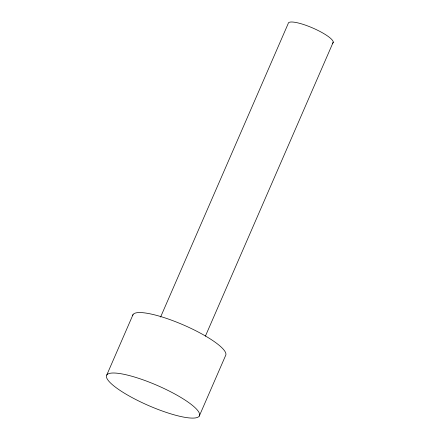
<?xml version="1.0" encoding="UTF-8"?>
<svg xmlns="http://www.w3.org/2000/svg" width="440" height="440" viewBox="0 0 440 440"><rect width="100%" height="100%" fill="white"/><g stroke="black" fill="none" stroke-linecap="round" stroke-linejoin="round"><path stroke-width="0.66" d="M106.755 375.04L133.034 314.595M160.589 317.053L288.161 23.655A24.47 5.297 23.5 0 1 313.561 28.364A24.47 5.297 23.5 0 1 332.502 43.312M205.398 336.16L333.245 42.13M199.281 416.059A50.633 10.962 23.5 0 0 135.003 377.174A50.633 10.962 23.5 0 0 124.768 393.41A50.633 10.962 23.5 0 0 199.281 416.059L225.561 355.619A50.633 10.962 23.5 0 0 182.781 324.671A50.633 10.962 23.5 0 0 132.671 315.684"/></g></svg>
